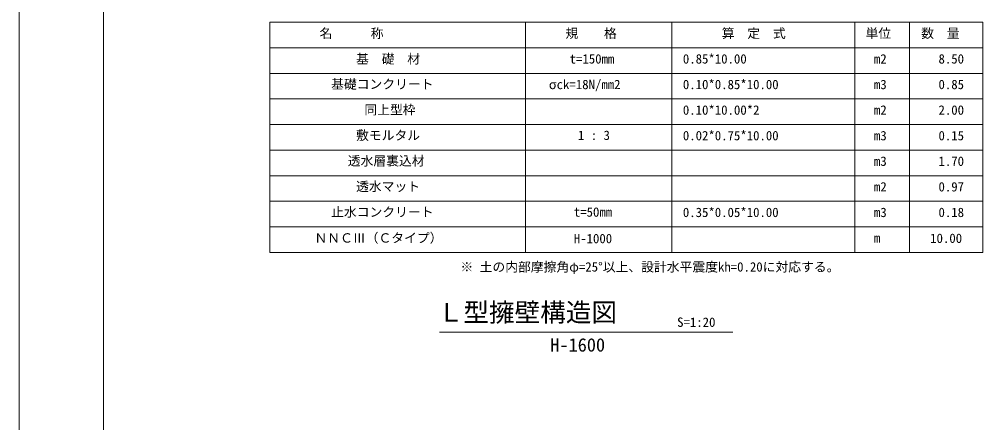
# Model space of a CAD drawing. Units: millimetres, scale not verified, with parts at other scales. Extents: x 0 to 252300, y 59400 to 118800.
# Drawn here: x 0 to 26348, y 88691 to 99733 of the extents above; entities that cross this region are included whole.
import ezdxf
from ezdxf.enums import TextEntityAlignment as Align

# ---------------------------------------------------------------- set-up
doc = ezdxf.new("R2010")
doc.units = ezdxf.units.MM
doc.header["$LTSCALE"] = 300
for name, color, linetype, lineweight in [('D-MTR-FRAM', 7, 'Continuous', 18), ('D-TTL(外枠）', 2, 'Continuous', 18), ('D-TTL-LINE', 7, 'Continuous', 18), ('DEFPOINTS_3', 7, 'Continuous', 18)]:
    doc.layers.add(name, color=color, linetype=linetype, lineweight=lineweight)
doc.layers.add('D-MTR-TXT', color=1, linetype='Continuous')
doc.layers.add('D-TTL-TXT', color=1, linetype='Continuous')
doc.styles.add('ＭＳ ゴシック', font='')
doc.styles.get('ＭＳ ゴシック').set_extended_font_data('MS Gothic')

msp = doc.modelspace()

# ---------------------------------------------------------------- linework, layer by layer
at = {"layer": 'D-MTR-FRAM'}
for p, q in [((6848, 99652.3), (26348, 99652.3)), ((6848, 93352.3), (6848, 99652.3)), ((13848, 93352.3), (13848, 99652.3)), ((17848, 93352.3), (17848, 99652.3)), ((22848, 93352.3), (22848, 99652.3)), ((24348, 93352.3), (24348, 99652.3)), ((24348, 93352.3), (24348, 99652.3)), ((26348, 99652.3), (26348, 93352.3)), ((6848, 98952.3), (26348, 98952.3)), ((6848, 98252.3), (26348, 98252.3)), ((6848, 97552.3), (26348, 97552.3)), ((6848, 96852.3), (26348, 96852.3)), ((6848, 96152.3), (26348, 96152.3)), ((6848, 95452.3), (26348, 95452.3)), ((6848, 94752.3), (26348, 94752.3)), ((6848, 94052.3), (26348, 94052.3)), ((6848, 93352.3), (26348, 93352.3))]:
    msp.add_line(p, q, dxfattribs=at)
at = {"layer": 'D-TTL(外枠）'}
msp.add_line((2300, 61400), (2300, 116800), dxfattribs=at)
at = {"layer": 'D-TTL-LINE'}
msp.add_line((11490.6, 91174.2), (19509.9, 91174.2), dxfattribs=at)
at = {"layer": 'DEFPOINTS_3'}
msp.add_line((0, 59400), (0, 118800), dxfattribs=at)

# ---------------------------------------------------------------- texts
at = {"layer": 'D-MTR-TXT', "style": 'ＭＳ ゴシック'}
for s, p in [('名\u3000\u3000\u3000称', (8211, 99143.7)), ('規\u3000\u3000格', (14938.4, 99143.7)), ('算\u3000定\u3000式', (19211, 99143.7)), ('単位', (23143.2, 99143.7)), ('数\u3000量', (24665.8, 99143.7)), ('基\u3000礎\u3000材', (9211, 98443.7)), ('t=150mm', (15052.1, 98443.7)), ('0.85*10.00', (18148, 98443.7)), ('m2', (23373, 98443.7)), ('8.50', (25138.4, 98443.7)), ('基礎コンクリート', (8528.7, 97752.7)), ('σck=18N/mm2', (14483.6, 97743.7)), ('0.10*0.85*10.00', (18148, 97743.7)), ('m3', (23373, 97743.7)), ('0.85', (25138.4, 97743.7)), ('同上型枠', (9438.4, 97052.7)), ('0.10*10.00*2', (18148, 97043.7)), ('m2', (23373, 97043.7)), ('2.00', (25138.4, 97043.7)), ('敷モルタル', (9211, 96352.7)), ('0.02*0.75*10.00', (18148, 96343.7)), ('1 : 3', (15279.5, 96352.7)), ('m3', (23373, 96343.7)), ('0.15', (25138.4, 96343.7)), ('透水層裏込材', (8983.6, 95652.7)), ('m3', (23373, 95643.7)), ('1.70', (25138.4, 95643.7)), ('透水マット', (9211, 94952.7)), ('m2', (23373, 94943.7)), ('0.97', (25138.4, 94943.7)), ('止水コンクリート', (8528.7, 94252.7)), ('0.35*0.05*10.00', (18148, 94243.7)), ('t=50mm', (15165.8, 94252.7)), ('m3', (23373, 94243.7)), ('0.18', (25138.4, 94243.7)), ('ＮＮＣⅢ（Ｃタイプ）', (8073.9, 93543.7)), ('H-1000', (15165.8, 93527.3)), ('m', (23373, 93543.7)), ('10.00', (24911, 93534.7)), ('※ 土の内部摩擦角φ=25°以上、設計水平震度kh=0.20に対応する。', (12065.2, 92751.3))]:
    msp.add_text(s, height=256.6, dxfattribs=at).set_placement(p, align=Align.BOTTOM_LEFT)
at = {"layer": 'D-TTL-TXT', "style": 'ＭＳ ゴシック'}
for s, height, p in [('Ｌ型擁壁構造図', 513.2, (11446.2, 91302.1)), ('S=1:20', 256.6, (17990.6, 91238.1)), ('H-1600', 366.6, (14523.7, 90528.7))]:
    msp.add_text(s, height=height, dxfattribs=at).set_placement(p, align=Align.BOTTOM_LEFT)

doc.saveas('drawing.dxf')
